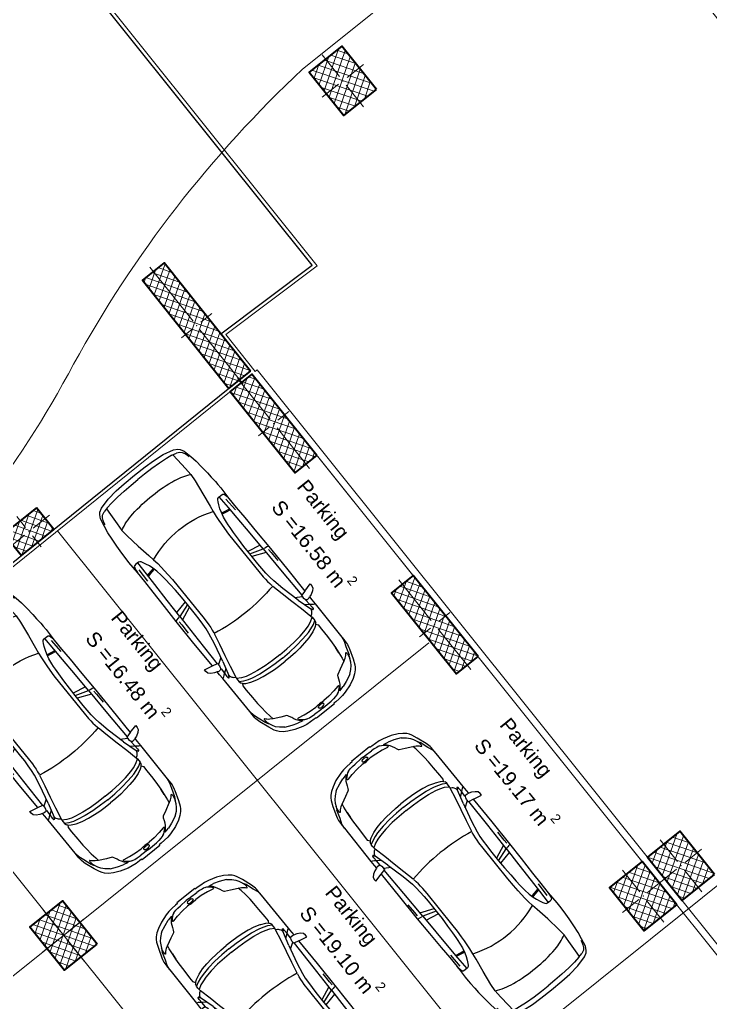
# Model space of a CAD drawing. Header units: metres. Extents: x 7511783 to 7512372, y 4692307 to 4692611.
# Drawn here: x 7512337.53 to 7512347.48, y 4692524.8 to 4692538.96 of the extents above; entities that cross this region are included whole.
import ezdxf

# ---------------------------------------------------------------- set-up
doc = ezdxf.new("R2010")
doc.units = ezdxf.units.M
for name, color, linetype, lineweight in [('2D Drafting - General_Pen_No__1', 7, 'Continuous', 0), ('A - Fill Zone_Pen_No__1', 7, 'Continuous', 0), ('A - Pllaka Themel', 7, 'Continuous', 0), ('A - Pllaka Themel_Pen_No__42', 8, 'Continuous', 0), ('A - Shtyllat', 7, 'Continuous', 0), ('A - Shtyllat_Pen_No__1', 7, 'Continuous', 0), ('A - Shtyllat_Pen_No__7', 7, 'Continuous', 0), ('A -Polyline_Pen_No__1', 7, 'Continuous', 0), ('A1 - Bodrumi -1_Pen_No__42', 8, 'Continuous', 0), ('garazhat-netw-amiri - b1', 20, 'Continuous', 0), ('Interior - Furniture _Pen_No__42', 8, 'Continuous', 0)]:
    doc.layers.add(name, color=color, linetype=linetype, lineweight=lineweight)
doc.layers.add('A -Polyline_Pen_No__178', color=7, linetype='Continuous', lineweight=0, true_color=0xbda888)
doc.styles.add('GENERATED_STYLE_1', font='arial.ttf')
pattern_1 = [(44.99999999999999, (0, 0), (-68.94290863686237, 68.94290863686243), []), (135.0000000000002, (0, 0), (68.94290863686219, 68.94290863686261), [])]

# ---------------------------------------------------------------- blocks, each defined once
blk = doc.blocks.new('Slab_5', base_point=(27099.99999994247, -19050.45703700876))
at = {"layer": 'A - Pllaka Themel_Pen_No__42', "color": 8, "linetype": 'Continuous', "lineweight": 25, "flags": 128}
blk.add_lwpolyline([(27099.99999994247, -19050.45703700876), (27099.99999994245, -53141.28956256485), (34367.48378446266, -53141.28956256485), (34572.08011014806, -54047.73212241127), (58725.51372234098, -48551.56399353077), (58577.30438397717, -47886.40318112021), (60192.66493870387, -47573.34216697118), (56976.71528492225, -33242.20353530695), (55470.262655318, -33580.37692266011), (52202.17436583389, -19050.80466526669)], close=True, dxfattribs=at)
blk = doc.blocks.new('Column_127', base_point=(58313.66455866224, -47622.80063498946))
at = {"layer": 'A - Shtyllat', "linetype": 'Continuous', "lineweight": 0, "true_color": 0x000000}
h = blk.add_hatch(dxfattribs=at)
h.set_pattern_fill('CONCRETE_BLOCK', color=18, style=0, pattern_type=2)
h.set_pattern_definition(pattern_1)
h.paths.add_polyline_path([(58726.3612655882, -48555.36775219469), (58291.39341273259, -46603.23994721312), (57900.96785173628, -46690.23351778424), (58335.93570459189, -48642.36132276581)])
at = {"layer": 'A - Shtyllat_Pen_No__1', "color": 7, "linetype": 'Continuous', "lineweight": 13}
for p, q in [((58296.26584454802, -47544.7155227902), (58078.78191812021, -46568.65162029942)), ((58391.7496708615, -47605.40192087524), (58586.96245135966, -47561.90513558968)), ((58235.57944646298, -47640.19934910369), (58040.36666596482, -47683.69613438925)), ((58331.06327277646, -47700.88574718873), (58548.54719920427, -48676.94964967951))]:
    blk.add_line(p, q, dxfattribs=at)
blk.add_point((58313.66455866224, -47622.80063498946), dxfattribs=at)
at = {"layer": 'A - Shtyllat_Pen_No__7', "color": 7, "linetype": 'Continuous', "lineweight": 35, "flags": 128}
blk.add_lwpolyline([(58726.3612655882, -48555.36775219469), (58291.39341273259, -46603.23994721312), (57900.96785173628, -46690.23351778424), (58335.93570459189, -48642.36132276581)], close=True, dxfattribs=at)
blk = doc.blocks.new('Column_130', base_point=(54837.23146099072, -49231.23871064133))
at = {"layer": 'A - Shtyllat', "linetype": 'Continuous', "lineweight": 0, "true_color": 0x000000}
h = blk.add_hatch(dxfattribs=at)
h.set_pattern_fill('CONCRETE_BLOCK', color=18, style=0, pattern_type=2)
h.set_pattern_definition(pattern_1)
h.paths.add_polyline_path([(55085.37758431771, -48969.65984781447), (54500.33323248633, -49102.78800558059), (54589.08533766374, -49492.81757346818), (55174.12968949512, -49359.68941570207)])
at = {"layer": 'A - Shtyllat_Pen_No__1', "color": 7, "linetype": 'Continuous', "lineweight": 13}
for p, q in [((54819.48103995524, -49153.23279706381), (54775.10498736653, -48958.21801312001)), ((54915.23737456824, -49213.48828960585), (55207.75955048393, -49146.92421072278)), ((54759.2255474132, -49248.9891316768), (54466.70337149752, -49315.55321055987)), ((54854.9818820262, -49309.24462421885), (54899.35793461491, -49504.25940816264))]:
    blk.add_line(p, q, dxfattribs=at)
blk.add_point((54837.23146099072, -49231.23871064133), dxfattribs=at)
at = {"layer": 'A - Shtyllat_Pen_No__7', "color": 7, "linetype": 'Continuous', "lineweight": 35, "flags": 128}
blk.add_lwpolyline([(55085.37758431771, -48969.65984781447), (54500.33323248633, -49102.78800558059), (54589.08533766374, -49492.81757346818), (55174.12968949512, -49359.68941570207)], close=True, dxfattribs=at)
blk = doc.blocks.new('Column_156', base_point=(52730.07264800667, -54680.53230855292))
at = {"layer": 'A - Shtyllat', "linetype": 'Continuous', "lineweight": 0, "true_color": 0x000000}
h = blk.add_hatch(dxfattribs=at)
h.set_pattern_fill('CONCRETE_BLOCK', color=18, style=0, pattern_type=2)
h.set_pattern_definition(pattern_1)
h.paths.add_polyline_path([(53110.37624367606, -55005.13849321511), (52935.20957849495, -54224.55112500491), (52349.76905233729, -54355.92612389074), (52524.9357175184, -55136.51349210094)])
at = {"layer": 'A - Shtyllat_Pen_No__1', "color": 7, "linetype": 'Continuous', "lineweight": 13}
for p, q in [((52712.55598148856, -54602.47357173191), (52624.97264889801, -54212.1798876268)), ((52808.1313848277, -54663.01564203481), (53100.85164790652, -54597.3281425919)), ((52652.01391118566, -54698.04897507104), (52359.29364810682, -54763.73647451396)), ((52747.58931452479, -54758.59104537395), (52835.17264711535, -55148.88472947905))]:
    blk.add_line(p, q, dxfattribs=at)
blk.add_point((52730.07264800667, -54680.53230855292), dxfattribs=at)
at = {"layer": 'A - Shtyllat_Pen_No__7', "color": 7, "linetype": 'Continuous', "lineweight": 35, "flags": 128}
blk.add_lwpolyline([(53110.37624367606, -55005.13849321511), (52935.20957849495, -54224.55112500491), (52349.76905233729, -54355.92612389074), (52524.9357175184, -55136.51349210094)], close=True, dxfattribs=at)
blk = doc.blocks.new('Column_168', base_point=(61758.21565567115, -45379.35366003722))
at = {"layer": 'A - Shtyllat', "linetype": 'Continuous', "lineweight": 0, "true_color": 0x000000}
h = blk.add_hatch(dxfattribs=at)
h.set_pattern_fill('CONCRETE_BLOCK', color=18, style=0, pattern_type=2)
h.set_pattern_definition(pattern_1)
h.paths.add_polyline_path([(62138.51925134053, -45703.95984469941), (61963.35258615942, -44923.3724764892), (61377.91206000177, -45054.74747537504), (61553.07872518289, -45835.33484358525)])
at = {"layer": 'A - Shtyllat_Pen_No__1', "color": 7, "linetype": 'Continuous', "lineweight": 13}
for p, q in [((61740.69898915304, -45301.29492321621), (61653.11565656248, -44911.0012391111)), ((61836.27439249217, -45361.83699351911), (62128.994655571, -45296.1494940762)), ((61680.15691885013, -45396.87032655533), (61387.4366557713, -45462.55782599825)), ((61775.73232218927, -45457.41239685824), (61863.31565477982, -45847.70608096335))]:
    blk.add_line(p, q, dxfattribs=at)
blk.add_point((61758.21565567115, -45379.35366003722), dxfattribs=at)
at = {"layer": 'A - Shtyllat_Pen_No__7', "color": 7, "linetype": 'Continuous', "lineweight": 35, "flags": 128}
blk.add_lwpolyline([(62138.51925134053, -45703.95984469941), (61963.35258615942, -44923.3724764892), (61377.91206000177, -45054.74747537504), (61553.07872518289, -45835.33484358525)], close=True, dxfattribs=at)
blk = doc.blocks.new('Column_170', base_point=(60488.47486145736, -57840.71920536301))
at = {"layer": 'A - Shtyllat', "linetype": 'Continuous', "lineweight": 0, "true_color": 0x000000}
h = blk.add_hatch(dxfattribs=at)
h.set_pattern_fill('CONCRETE_BLOCK', color=18, style=0, pattern_type=2)
h.set_pattern_definition(pattern_1)
h.paths.add_polyline_path([(60868.77845712675, -58165.32539002519), (60693.61179194563, -57384.738021815), (60108.17126578798, -57516.11302070084), (60283.33793096909, -58296.70038891103)])
at = {"layer": 'A - Shtyllat_Pen_No__1', "color": 7, "linetype": 'Continuous', "lineweight": 13}
for p, q in [((60470.95819493925, -57762.660468542), (60383.3748623487, -57372.36678443689)), ((60566.53359827838, -57823.2025388449), (60859.25386135721, -57757.51503940199)), ((60410.41612463634, -57858.23587188113), (60117.69586155751, -57923.92337132405)), ((60505.99152797547, -57918.77794218404), (60593.57486056603, -58309.07162628914))]:
    blk.add_line(p, q, dxfattribs=at)
blk.add_point((60488.47486145736, -57840.71920536301), dxfattribs=at)
at = {"layer": 'A - Shtyllat_Pen_No__7', "color": 7, "linetype": 'Continuous', "lineweight": 35, "flags": 128}
blk.add_lwpolyline([(60868.77845712675, -58165.32539002519), (60693.61179194563, -57384.738021815), (60108.17126578798, -57516.11302070084), (60283.33793096909, -58296.70038891103)], close=True, dxfattribs=at)
blk = doc.blocks.new('Column_171', base_point=(61169.629961495, -57687.86550543924))
at = {"layer": 'A - Shtyllat', "linetype": 'Continuous', "lineweight": 0, "true_color": 0x000000}
h = blk.add_hatch(dxfattribs=at)
h.set_pattern_fill('CONCRETE_BLOCK', color=18, style=0, pattern_type=2)
h.set_pattern_definition(pattern_1)
h.paths.add_polyline_path([(61549.93355716438, -58012.47169010141), (61374.76689198326, -57231.88432189122), (60789.32636582562, -57363.25932077706), (60964.49303100674, -58143.84668898725)])
at = {"layer": 'A - Shtyllat_Pen_No__1', "color": 7, "linetype": 'Continuous', "lineweight": 13}
for p, q in [((61152.11329497689, -57609.80676861821), (61064.52996238633, -57219.51308451311)), ((61247.68869831602, -57670.34883892112), (61540.40896139485, -57604.6613394782)), ((61091.57122467398, -57705.38217195735), (60798.85096159515, -57771.06967140026)), ((61187.14662801311, -57765.92424226025), (61274.72996060366, -58156.21792636536))]:
    blk.add_line(p, q, dxfattribs=at)
blk.add_point((61169.629961495, -57687.86550543924), dxfattribs=at)
at = {"layer": 'A - Shtyllat_Pen_No__7', "color": 7, "linetype": 'Continuous', "lineweight": 35, "flags": 128}
blk.add_lwpolyline([(61549.93355716438, -58012.47169010141), (61374.76689198326, -57231.88432189122), (60789.32636582562, -57363.25932077706), (60964.49303100674, -58143.84668898725)], close=True, dxfattribs=at)
blk = doc.blocks.new('Column_172', base_point=(59506.10472816593, -53006.28710321696))
at = {"layer": 'A - Shtyllat', "linetype": 'Continuous', "lineweight": 0, "true_color": 0x000000}
h = blk.add_hatch(dxfattribs=at)
h.set_pattern_fill('CONCRETE_BLOCK', color=18, style=0, pattern_type=2)
h.set_pattern_definition(pattern_1)
h.paths.add_polyline_path([(59865.47031882578, -53694.29609461875), (59537.03282161119, -52230.69477922462), (59146.73913750609, -52318.27811181518), (59475.17663472068, -53781.87942720931)])
at = {"layer": 'A - Shtyllat_Pen_No__1', "color": 7, "linetype": 'Continuous', "lineweight": 13}
for p, q in [((59488.58806164782, -52928.22836639594), (59324.36931304053, -52196.42770869888)), ((59584.16346498696, -52988.77043669885), (59779.31030703951, -52944.97877040357)), ((59428.04599134492, -53023.80376973507), (59232.89914929237, -53067.59543603035)), ((59523.62139468405, -53084.34584003798), (59687.84014329135, -53816.14649773505))]:
    blk.add_line(p, q, dxfattribs=at)
blk.add_point((59506.10472816593, -53006.28710321696), dxfattribs=at)
at = {"layer": 'A - Shtyllat_Pen_No__7', "color": 7, "linetype": 'Continuous', "lineweight": 35, "flags": 128}
blk.add_lwpolyline([(59865.47031882578, -53694.29609461875), (59537.03282161119, -52230.69477922462), (59146.73913750609, -52318.27811181518), (59475.17663472068, -53781.87942720931)], close=True, dxfattribs=at)
blk = doc.blocks.new('Column_173', base_point=(58692.38922838584, -49380.16314984703))
at = {"layer": 'A - Shtyllat', "linetype": 'Continuous', "lineweight": 0, "true_color": 0x000000}
h = blk.add_hatch(dxfattribs=at)
h.set_pattern_fill('CONCRETE_BLOCK', color=18, style=0, pattern_type=2)
h.set_pattern_definition(pattern_1)
h.paths.add_polyline_path([(59051.75481904568, -50068.17214124882), (58723.31732183109, -48604.57082585469), (58333.02363772599, -48692.15415844524), (58661.46113494058, -50155.75547383937)])
at = {"layer": 'A - Shtyllat_Pen_No__1', "color": 7, "linetype": 'Continuous', "lineweight": 13}
for p, q in [((58674.87256186772, -49302.10441302601), (58510.65381326043, -48570.30375532895)), ((58614.33049156481, -49397.67981636514), (58419.18364951226, -49441.47148266042)), ((58770.44796520685, -49362.64648332891), (58965.5948072594, -49318.85481703364)), ((58709.90589490395, -49458.22188666805), (58874.12464351125, -50190.02254436511))]:
    blk.add_line(p, q, dxfattribs=at)
blk.add_point((58692.38922838584, -49380.16314984703), dxfattribs=at)
at = {"layer": 'A - Shtyllat_Pen_No__7', "color": 7, "linetype": 'Continuous', "lineweight": 35, "flags": 128}
blk.add_lwpolyline([(59051.75481904568, -50068.17214124882), (58723.31732183109, -48604.57082585469), (58333.02363772599, -48692.15415844524), (58661.46113494058, -50155.75547383937)], close=True, dxfattribs=at)
blk = doc.blocks.new('Car 05 22')
at = {"layer": 'Interior - Furniture _Pen_No__42', "color": 8, "linetype": 'Continuous', "lineweight": 25}
for p, q in [((-78.35772569479998, 850.6357850930001), (-168.2198443133, 844.6061713611999)), ((-24.036324899, 852.2918850640001), (-78.35772569479998, 850.6357850930001)), ((40.3182760438, 852.333685063), (-24.036324899, 852.2918850640001)), ((230.8030912739, 845.5192631063), (40.3182760438, 852.333685063)), ((590.7241636140001, 851.6786068920002), (400.0158099590001, 847.5968063790001)), ((856.5325990199999, 856.1697074550001), (590.7241636140001, 851.6786068920002)), ((1129.8609284, 858.5331077519999), (856.5325990199999, 856.1697074550001)), ((1129.8609284, 858.5331077519999), (1120.69723063, 838.160005195)), ((1536.1071561, 860.3802508980001), (1129.8609284, 858.5331077519999)), ((1957.843908175, 858.0544967500001), (1536.1071561, 860.3802508980001)), ((1961.117547741, 983.2211582230001), (1928.938242309, 983.2211582230001)), ((1928.938242309, 983.2211582230001), (1957.843908175, 858.0544967500001)), ((1957.84390817, 858.0544967500001), (1977.22141076, 777.427813481)), ((1996.903176747, 974.9060932166), (1961.117547741, 983.2211582230001)), ((2026.89661068, 945.007687052), (1996.903176747, 974.9060932166)), ((2054.5732194, 897.577022836), (2026.89661068, 945.007687052)), ((2067.91700908, 857.6794056350002), (2054.5732194, 897.577022836)), ((2119.91703998, 857.4374531180001), (2067.91700908, 857.6794056350002)), ((2075.28112592, 835.6608695470001), (2067.91700908, 857.6794056350002)), ((2193.165590015, 856.4504063259001), (2119.91703998, 857.4374531180001)), ((2182.27381684, 834.0818412380002), (2193.16559002, 856.4504063260001)), ((2808.01466132, 852.5547640039999), (2193.165590015, 856.4504063259001)), ((2855.7113639, 852.6327640009999), (2808.01466132, 852.5547640039999)), ((2808.01466132, 852.5547640039999), (2876.86636504, 843.3172643940001)), ((2891.44016583, 852.528764005), (2855.7113639, 852.6327640009999)), ((2922.51356751, 852.0343640259999), (2891.44016583, 852.528764005)), ((2945.17226874, 849.4061641369999), (2922.51356751, 852.0343640259999)), ((-784.8200333720001, 721.8124613509999), (-815.0478655078001, 667.7598955197003)), ((-757.6903274910002, 747.022066986), (-784.8200333720001, 721.8124613509999)), ((-706.3378894982, 775.7872218095), (-757.6903274910002, 747.022066986)), ((-729.425104913, 716.3992494200002), (-750.5770825730001, 669.7773949330001)), ((-701.0941271610001, 743.2591195180001), (-729.425104913, 716.3992494200002)), ((-585.227090103, 801.027979058), (-706.3378894982, 775.7872218095)), ((-664.8727541800001, 760.961322365), (-701.0941271610001, 743.2591195180001)), ((-626.571782751, 772.4860242179999), (-664.8727541800001, 760.961322365)), ((-594.8871138119998, 778.489558035), (-626.571782751, 772.4860242179999)), ((-483.1389679684001, 817.2581826864), (-585.227090103, 801.027979058)), ((-372.3345973750002, 830.2299334650002), (-483.1389679684001, 817.2581826864)), ((-251.752794228, 841.0437339470001), (-372.3345973750002, 830.2299334650002)), ((-168.2198443133, 844.6061713611999), (-251.752794228, 841.0437339470001)), ((124.560977278, 791.396786131), (129.0398444, 820.468777931)), ((125.693926866, 743.8968737240001), (124.560977278, 791.396786131)), ((327.3887276080001, 761.9208956260001), (125.394377448, 756.455747737)), ((132.4291391170001, 722.8048827370001), (125.693926866, 743.8968737240001)), ((129.0398444, 820.468777931), (138.8862428820001, 832.3883788069999)), ((146.670770152, 710.6062742990001), (132.4291391170001, 722.8048827370001)), ((138.8862428820001, 832.3883788069999), (165.168377873, 840.2758852750001)), ((171.252864179, 696.6287725440002), (146.670770152, 710.6062742990001)), ((165.168377873, 840.2758852750001), (194.733578306, 844.324685204)), ((194.733578306, 844.324685204), (230.803091274, 845.519263106)), ((210.873013229, 809.231738788), (418.0703055720001, 816.1926024380002)), ((400.0158099590001, 847.5968063790001), (230.8030912739, 845.5192631063)), ((521.950780327, 764.672895972), (327.3887276080001, 761.9208956260001)), ((355.2943663540001, 762.315609428), (339.1227247570001, 683.1192857359999)), ((373.4006373970001, 762.571715197), (357.2289958010001, 683.375391506)), ((813.6270094460001, 769.327996556), (521.950780327, 764.672895972)), ((1108.59023357, 773.98329714), (813.6270094460001, 769.327996556)), ((1036.25651944, 772.8416796290002), (996.5002997029999, 578.7916468290002)), ((1041.96657906, 578.0240872360001), (1107.56627095, 773.967136299)), ((1173.32542975, 774.8950612010001), (1090.33970038, 577.8925306800002)), ((1115.14443198, 808.9482015290001), (1108.59023357, 773.98329714)), ((1108.59023357, 773.98329714), (1537.61805657, 780.0259473990001)), ((1119.51383092, 833.267204581), (1115.14443198, 808.9482015290001)), ((1120.16623076, 836.3248049650001), (1119.51383092, 833.267204581)), ((1120.69723063, 838.160005195), (1120.16623076, 836.3248049650001)), ((1162.63563846, 830.4777734580001), (1220.13025657, 829.0713745190002)), ((1220.13025657, 829.0713745190002), (1369.65750367, 831.4890726950001)), ((1537.61805657, 780.0256115210001), (1974.99295641, 786.0764425990001)), ((1939.15395607, 686.22492547), (1995.917261, 777.427813481)), ((1977.22141076, 777.427813481), (2019.59119012, 777.427813481)), ((2000.39650233, 701.5917706940002), (2213.53100788, 762.9814866290001)), ((2019.59119012, 777.427813481), (2044.48611622, 783.069509224)), ((2044.48611622, 783.069509224), (2063.35562216, 792.2740022800001)), ((2063.35562216, 792.2740022800001), (2070.42572439, 799.8521965630001)), ((2068.68333559, 787.696981005), (2065.39356605, 794.4584027669999)), ((2068.68333559, 787.696981005), (2148.02030692, 790.4828861469999)), ((2070.42572439, 799.8521965630001), (2075.2191259, 809.398389361)), ((2075.2191259, 809.398389361), (2075.28112592, 835.6608695470001)), ((2106.51930118, 732.1586113790001), (2148.02030692, 790.4828861469999)), ((2148.02030692, 790.4828861469999), (2166.81146925, 813.8145374840001)), ((2148.02030692, 790.4828861469999), (2205.61920777, 792.204186117)), ((2166.81146925, 813.8145374840001), (2182.27381684, 834.0818412380002)), ((2205.61920777, 792.204186117), (2227.21980808, 791.0038861380001)), ((2226.59190807, 769.8777067159999), (2213.53100788, 762.9814866290001)), ((2213.53100788, 762.9814866290001), (2238.34670825, 752.240186817)), ((2234.36910819, 773.9630864369999), (2226.59190807, 769.8828865080001)), ((2227.21980808, 791.0038861380001), (2232.61990816, 790.0299861550001)), ((2232.61990816, 790.0299861550001), (2237.93539134, 787.287122525)), ((2238.46067648, 776.864360243), (2234.36910819, 773.9630864369999)), ((2240.81890828, 784.0391862600001), (2237.93539134, 787.287122525)), ((2238.34670825, 752.240186817), (2258.53170854, 739.7174870370001)), ((2238.46067648, 776.864360243), (2240.85090828, 780.520986322)), ((2240.85090828, 780.520986322), (2240.81890828, 784.0391862600001)), ((2258.53170854, 739.7174870370001), (2269.0398087, 731.086787188)), ((2269.0398087, 731.086787188), (2278.83550884, 721.9650873480001)), ((2278.83550884, 721.9650873480001), (2293.79610906, 697.650987774)), ((2876.86636504, 843.3172643940001), (2954.16376923, 813.731165643)), ((2904.11849592, 832.8863289209999), (2905.06820589, 832.837990116)), ((2989.61447115, 839.6482645490003), (2945.17226874, 849.4061641369999)), ((2954.16376923, 813.731165643), (3075.78877375, 774.6896785450001)), ((3013.55027244, 833.064864827), (2989.61447115, 839.6482645490003)), ((3154.26138006, 782.5577669589999), (3013.55027244, 833.064864827)), ((3022.47491973, 758.305686711), (3023.66221975, 762.4851866380001)), ((3024.49924208, 753.7186598590001), (3022.47491973, 758.305686711)), ((3023.66221975, 762.4851866380001), (3034.64521991, 765.0503865930001)), ((3037.91041996, 743.452886971), (3024.49924208, 753.7186598590001)), ((3034.64521991, 765.0503865930001), (3046.93432009, 763.817386614)), ((3050.61522015, 730.6688871950001), (3037.91041996, 743.452886971)), ((3046.93432009, 763.817386614), (3060.9451203, 762.9292866300001)), ((3064.50712035, 714.6457874760001), (3050.61522015, 730.6688871950001)), ((3060.9451203, 762.9292866300001), (3089.85712072, 757.3861867269999)), ((3076.97452053, 697.807687771), (3064.50712035, 714.6457874760001)), ((3100.48402088, 763.1120866269999), (3075.78877375, 774.6896785450001)), ((3089.85712072, 757.3861867269999), (3108.43932099, 751.4304868319999)), ((3114.13862108, 753.311186799), (3100.48402088, 763.1120866269999)), ((3108.43932099, 751.4304868319999), (3122.8656212, 746.435986919)), ((3122.8656212, 746.435986919), (3114.13862108, 753.311186799)), ((3170.0706946, 726.5554905960001), (3122.8656212, 746.435986919)), ((3235.883818752, 747.6101556219), (3154.26138006, 782.5577669589999)), ((3211.69204952, 701.0151137130001), (3170.0706946, 726.5554905960001)), ((3269.07948628, 728.3294692490001), (3235.883818752, 747.6101556219)), ((3298.56678787, 705.6390702070001), (3269.07948628, 728.3294692490001)), ((-815.0478655078001, 667.7598955197003), (-855.0523550635, 511.0116477078998)), ((-768.27197925, 602.2788720830002), (-782.764796709, 510.0106247469999)), ((-768.27197925, 602.2788720830002), (-750.5770825730001, 669.7773949330001)), ((-764.3441764490001, 617.261773195), (-665.7281459970001, 623.9546285630003)), ((-665.7281459970001, 623.9546285630003), (-500.877431885, 634.180288886)), ((-500.877431885, 634.180288886), (-383.0238853850001, 641.9613403830001)), ((-383.0238853850001, 641.9613403830001), (-274.2208861730001, 631.3184000780001)), ((-274.2208861730001, 631.3184000780001), (-56.40485420300001, 600.536895199)), ((-56.40485420300001, 600.536895199), (145.941775497, 566.5900898169999)), ((212.566754139, 676.5412700230003), (171.252864179, 696.6287725440002)), ((266.3151410770001, 654.566867265), (212.566754139, 676.5412700230003)), ((319.490328155, 636.426864989), (266.3151410770001, 654.566867265)), ((392.7088835140001, 617.8124267930001), (319.490328155, 636.426864989)), ((339.1227247570001, 683.1192857359999), (329.5580559370001, 633.867334886)), ((357.2289958010001, 683.375391506), (346.76505809, 629.492778784)), ((474.8166917820001, 607.105387857), (392.7088835140001, 617.8124267930001)), ((521.3449804749999, 601.6186871690002), (474.8166917820001, 607.105387857)), ((569.993568652, 596.838186569), (521.3449804749999, 601.6186871690002)), ((652.59274858, 590.9845858339999), (569.993568652, 596.838186569)), ((772.8388193580001, 584.9903850819999), (652.59274858, 590.9845858339999)), ((907.266686691, 580.298084493), (772.8388193580001, 584.9903850819999)), ((1041.96657906, 578.0240872360001), (907.266686691, 580.298084493)), ((1227.79815085, 577.518695794), (1041.96657906, 578.0240872360001)), ((1316.09897866, 580.475793563), (1227.79815085, 577.518695794)), ((1403.02450604, 584.4121905939999), (1316.09897866, 580.475793563)), ((1483.8761315, 590.1361862749999), (1403.02450604, 584.4121905939999)), ((1562.00595611, 600.5964783840001), (1483.8761315, 590.1361862749999)), ((1730.35620914, 633.8338533080002), (1562.00595611, 600.5964783840001)), ((1610.72419049, 544.0665862469999), (1779.61280153, 581.7538898049999)), ((2000.39650233, 701.5917706940002), (1730.35620914, 633.8338533080002)), ((1779.61280153, 581.7538898049999), (1952.84760406, 621.338789111)), ((1952.84760406, 621.338789111), (2122.04550654, 659.9572884350001)), ((2122.04550654, 659.9572884350001), (2293.79610906, 697.650987774)), ((2293.79610906, 697.650987774), (2317.1870094, 700.7385877199999)), ((2293.79610906, 697.6386630720001), (2293.79610906, 697.650987774)), ((2317.1870094, 700.7385877199999), (2345.74280982, 702.7498876850002)), ((2355.13419975, 639.912801441), (2317.1870094, 700.7385877199999)), ((2345.74280982, 702.7498876850002), (2378.92931031, 702.0184876970001)), ((2379.77420337, 575.387091212), (2355.13301598, 639.9159014410001)), ((2410.10490185, 649.1086815510001), (2378.92931031, 702.0184876970001)), ((2378.92931031, 702.0184876970001), (2410.57231077, 694.202887834)), ((2397.33410595, 514.2584815219999), (2379.77250853, 575.3929912130001)), ((2436.02871163, 583.2244924540001), (2410.10490185, 649.1086815510001)), ((2410.57231077, 694.202887834), (2410.58631694, 694.1782473540002)), ((2428.73881104, 681.706188053), (2410.57231077, 694.202887834)), ((2428.73881104, 681.706188053), (2457.25830016, 700.0355353230001)), ((2428.77597173, 681.7007453250001), (2428.73881104, 681.706188053)), ((2428.77597173, 681.7007453250001), (2456.66545813, 639.8418234830003)), ((2453.63941421, 521.616582688), (2436.02871163, 583.2244924540001)), ((2456.66545813, 639.8418234830003), (2487.23639187, 574.2621729599999)), ((2457.25830016, 700.0355353230001), (2535.4819126, 697.9905877680001)), ((2487.23639187, 574.2621729599999), (2491.79934275, 562.0052962960002)), ((2535.4226126, 697.9916562040003), (2673.21491462, 695.5089878119999)), ((2535.46586986, 697.9894090810001), (2535.4819126, 697.988971943)), ((2673.21491462, 695.5089878119999), (2787.200816290001, 691.4809878819999)), ((2787.200816290001, 691.4809878819999), (2868.41581748, 687.223087957)), ((2868.39588233, 687.2248867100001), (2959.72331881, 678.984388101)), ((2959.72331881, 678.984388101), (2868.41581748, 687.1969879569999)), ((2959.72331881, 678.984388101), (3047.2313201, 666.2002883250001)), ((3047.20992906, 666.2041971140002), (3100.00912087, 656.556188494)), ((3100.00912087, 656.556188494), (3076.97452053, 697.807687771)), ((3152.92075342, 553.873393456), (3100.00912087, 656.556188494)), ((3254.25934432, 663.1775183300001), (3211.69204952, 701.0151137130001)), ((3301.86726379, 602.8090087200001), (3254.25934432, 663.1775183300001)), ((3337.33388997, 663.380671991), (3298.56678787, 705.6390702070001)), ((3301.86726379, 602.8090087200001), (3346.01551313, 501.42179807)), ((3374.49419199, 603.583974516), (3337.33388997, 663.380671991)), ((3418.40079436, 512.743978351), (3374.49419199, 603.583974516)), ((-855.0523550635, 511.0116477078998), (-874.6778528530002, 344.9579771100001)), ((-782.7621654889999, 510.0273763590001), (-794.5333543099999, 390.6265818930001)), ((145.941775497, 566.5900898169999), (233.261172115, 552.312592089)), ((233.261172115, 552.312592089), (315.3092800730001, 541.359190513)), ((315.2936019620001, 541.3606176840001), (384.2945810830001, 535.0794906230002)), ((384.2815104790001, 535.0803623180001), (454.174320738, 530.4191213629999)), ((454.170282107, 530.4193907049998), (526.242583163, 526.2868907769998)), ((526.2331313149999, 526.287307384), (627.7018846490002, 521.814890855)), ((627.6985462070002, 521.8149872519999), (756.75876515, 518.0884218199999)), ((756.75876515, 518.0884218199999), (1322.62824821, 518.052230308)), ((1322.62824821, 518.052230308), (1420.49779626, 521.6528908580001)), ((1420.49066257, 521.652523245), (1466.64156934, 524.030772681)), ((1466.62639694, 524.029990817), (1510.87647584, 527.594696836)), ((1510.85529759, 527.5929907539999), (1554.25309822, 533.0576906580002)), ((1554.25309822, 533.0576906580002), (1596.82961355, 540.969674969)), ((1597.28918852, 541.1774857889999), (1596.65116701, 540.8889849259999)), ((2419.31580918, 395.73626267), (2397.33316008, 514.2635815229999)), ((2477.61661773, 401.0764635800001), (2453.63941421, 521.616582688)), ((2491.79994982, 562.0052962960002), (2517.90263133, 477.034766618)), ((2517.90263133, 477.034766618), (2537.54372273, 384.081034151)), ((3189.62073735, 475.569766106), (3152.92075342, 553.873393456)), ((3199.39883308, 466.7584630290001), (3189.62073735, 475.569766106)), ((3220.69886845, 454.3885401880001), (3199.39883308, 466.7584630290001)), ((3256.10680826, 439.241753418), (3220.67662376, 454.401458713)), ((3288.39019413, 425.101248479), (3256.10680826, 439.241753418)), ((3319.36158057, 408.4128426500001), (3288.39019413, 425.101248479)), ((3346.01551313, 501.42179807), (3374.29746586, 419.557472908)), ((3457.47689648, 393.098483403), (3418.40079436, 512.743978351)), ((-874.6778528530002, 344.9579771100001), (-882.9440546450002, 194.680643518)), ((-794.5333543099999, 390.6265818930001), (-802.432846809, 258.715288008)), ((2433.73206705, 266.091642182), (2419.31580918, 395.73626267)), ((2493.88922012, 269.050242651), (2477.61661773, 401.0764635800001)), ((2537.54372273, 384.081034151), (2551.45611664, 285.6281997640001)), ((2551.45611664, 285.6281997640001), (2559.71041303, 193.693567653)), ((3353.46269085, 384.251283776), (3319.36158057, 408.4128426500001)), ((3321.23357975, 370.497229407), (3320.99727986, 362.132926485)), ((3320.99727986, 362.132926485), (3338.31527228, 276.8564967000001)), ((3324.65427826, 377.297531782), (3321.23357975, 370.497229407)), ((3328.30797666, 379.591332583), (3324.65427826, 377.297531782)), ((3338.46837221, 379.452332535), (3328.30797666, 379.591332583)), ((3363.6407612, 357.8117249760001), (3338.46837221, 379.452332535)), ((3377.18239213, 359.973484801), (3353.46269085, 384.251283776)), ((3396.66521323, 315.8049103040001), (3363.6407612, 357.8117249760001)), ((3391.09039087, 344.247647689), (3374.29746586, 419.557472908)), ((3391.09039087, 344.247647689), (3377.18239213, 359.973484801)), ((3408.0703938, 289.3779877820002), (3396.66521323, 315.8049103040001)), ((3408.0703938, 289.3779877820002), (3413.77629411, 267.259988716)), ((3468.34279707, 330.9338860280001), (3457.47689648, 393.098483403)), ((3474.4914974, 263.721088865), (3468.34279707, 330.9338860280001)), ((-882.9440546450002, 194.680643518), (-885.376707689, 0)), ((-802.432846809, 258.715288008), (-806.813142649, 124.936494209)), ((2441.61713002, 131.955220918), (2433.73181129, 266.093942182)), ((2503.10292147, 133.173421111), (2493.88922012, 269.050242651)), ((2559.71041303, 193.693567653), (2564.38081099, 101.185635342)), ((3338.31527228, 276.8564967000001), (3351.88296634, 172.661960307)), ((3351.88296634, 172.661960307), (3358.34376351, 75.87012649980001)), ((3413.77548775, 267.2641933500001), (3418.45445829, 242.866384828)), ((3418.45219437, 242.878189745), (3424.04489467, 200.723791525)), ((3424.04489467, 200.723791525), (3427.72848251, 152.023715234)), ((3432.36383112, 39.98011396419999), (3427.72848251, 152.023715234)), ((3478.33319761, 199.9171915590001), (3474.4914974, 263.721088865)), ((3479.35651311, 164.9481933352), (3478.33319761, 199.9171915590001)), ((3489.51959821, 164.9481933352), (3479.35651311, 164.9481933352)), ((3489.51959821, -164.9481933352), (3489.51959821, 164.9481933352)), ((-885.376707689, 0), (-882.9440546450002, -194.680643518)), ((-806.813142649, 124.936494209), (-808.0470753050001, 0)), ((-806.813142649, -124.936494209), (-808.0470753050001, 1.476718538480001e-13)), ((2444.0197128, -0.02730000432770001), (2441.61701245, 131.957220918)), ((2444.0197128, 0.02730000432710001), (2441.61701245, -131.957220918)), ((2506.01959488, -3.859767548100002e-13), (2503.10292147, 133.173421111)), ((2564.38081099, 101.185635342), (2566.01761027, -0.006100002130650002)), ((2564.38081099, -101.185635342), (2566.01761027, 0.006100002129970001)), ((3353.95786543, 27.8932505984), (3358.34376351, 75.87012649980001)), ((3353.95786543, 27.8932505984), (3353.95786543, -0.7649002671629999)), ((3353.95786543, -27.8932505984), (3353.95786543, 0.7649002671619999)), ((3370.89075802, 11.7411041009), (3370.32315827, -0.7649002671629999)), ((3370.89075802, -11.7411041009), (3370.32315827, 0.7649002671619999)), ((3372.49235732, 23.6550082622), (3370.89075802, 11.7411041009)), ((3376.26728506, 38.993950924), (3372.49235732, 23.6550082622)), ((3381.98685317, 46.5714162664), (3376.26728506, 38.993950924)), ((3386.21005132, 48.3522168884), (3381.98685317, 46.5714162664)), ((3386.21005132, 48.3522168884), (3394.28954778, 48.3522168884)), ((3398.51284593, 46.5714162664), (3394.28954778, 48.3522168884)), ((3404.23226311, 38.99375151340001), (3398.51284593, 46.5714162664)), ((3404.23226311, 38.99375151340001), (3408.00714178, 23.6550082622)), ((3408.00714178, 23.6550082622), (3409.76654101, 8.055102813469999)), ((3409.76654101, 8.055102813469999), (3409.76654101, -4.961309141290002e-13)), ((3431.76949509, 57.3729975776), (3431.76949509, 56.7710829698)), ((3432.04453126, -0.0109000038072), (3432.36383112, 39.98011396419999)), ((3432.04453126, 0.0109000038063), (3432.36383112, -39.98011396419999)), ((-802.432846809, -258.715288008), (-806.813142649, -124.936494209)), ((2441.61713002, -131.955220918), (2433.73181129, -266.093942182)), ((2503.10292147, -133.173421111), (2493.88922012, -269.050242651)), ((2506.01959488, -2.780368116010001e-13), (2503.10292147, -133.173421111)), ((2559.71041303, -193.693567653), (2564.38081099, -101.185635342)), ((3351.88296634, -172.661960307), (3358.34376351, -75.87012649980001)), ((3353.95786543, -27.8932505984), (3358.34376351, -75.87012649980001)), ((3372.49235732, -23.6550082622), (3370.89075802, -11.7411041009)), ((3376.26728506, -38.993950924), (3372.49235732, -23.6550082622)), ((3381.98685317, -46.5714162664), (3376.26728506, -38.993950924)), ((3386.21005132, -48.3522168884), (3381.98685317, -46.5714162664)), ((3386.21005132, -48.3522168884), (3394.28954778, -48.3522168884)), ((3398.51284593, -46.5714162664), (3394.28954778, -48.3522168884)), ((3404.23226311, -38.99375151340001), (3398.51284593, -46.5714162664)), ((3404.23226311, -38.99375151340001), (3408.00714178, -23.6550082622)), ((3408.00714178, -23.6550082622), (3409.76654101, -8.055102813469999)), ((3409.76654101, -8.055102813469999), (3409.76654101, -3.892295027780001e-13)), ((3432.36383112, -39.98011396419999), (3427.72848251, -152.023715234)), ((3431.76949509, -57.3729975776), (3431.76949509, -56.7710829698)), ((-882.9440546450002, -194.680643518), (-874.6778528530002, -344.9579771100001)), ((-794.5333543099999, -390.6265818930001), (-802.432846809, -258.715288008)), ((2433.73206705, -266.091642182), (2419.31580918, -395.73626267)), ((2493.88922012, -269.050242651), (2477.61661773, -401.0764635800001)), ((2551.45611664, -285.6281997640001), (2559.71041303, -193.693567653)), ((3320.99727986, -362.132926485), (3338.31527228, -276.8564967000001)), ((3338.31527228, -276.8564967000001), (3351.88296634, -172.661960307)), ((3408.0703938, -289.3779877820002), (3413.77629411, -267.259988716)), ((3413.77548775, -267.2641933500001), (3418.45445829, -242.866384828)), ((3418.45219437, -242.878189745), (3424.04489467, -200.723791525)), ((3424.04489467, -200.723791525), (3427.72848251, -152.023715234)), ((3468.34279707, -330.9338860280001), (3474.4914974, -263.721088865)), ((3474.4914974, -263.721088865), (3478.33319761, -199.9171915590001)), ((3478.33319761, -199.9171915590001), (3479.35651311, -164.9481933352)), ((3479.35651311, -164.9481933352), (3489.51959821, -164.9481933352)), ((-874.6778528530002, -344.9579771100001), (-855.0523550635, -511.0116477078998)), ((-782.7621654889999, -510.0273763590001), (-794.5333543099999, -390.6265818930001)), ((2419.31580918, -395.73626267), (2397.33316008, -514.2635815229999)), ((2477.61661773, -401.0764635800001), (2453.63941421, -521.616582688)), ((2517.90263133, -477.034766618), (2537.54372273, -384.081034151)), ((2537.54372273, -384.081034151), (2551.45611664, -285.6281997640001)), ((3319.36158057, -408.4128426500001), (3288.39019413, -425.101248479)), ((3353.46269085, -384.251283776), (3319.36158057, -408.4128426500001)), ((3321.23357975, -370.497229407), (3320.99727986, -362.132926485)), ((3324.65427826, -377.297531782), (3321.23357975, -370.497229407)), ((3328.30797666, -379.591332583), (3324.65427826, -377.297531782)), ((3338.46837221, -379.452332535), (3328.30797666, -379.591332583)), ((3363.6407612, -357.8117249760001), (3338.46837221, -379.452332535)), ((3346.01551313, -501.42179807), (3374.29746586, -419.557472908)), ((3377.18239213, -359.973484801), (3353.46269085, -384.251283776)), ((3396.66521323, -315.8049103040001), (3363.6407612, -357.8117249760001)), ((3391.09039087, -344.247647689), (3374.29746586, -419.557472908)), ((3391.09039087, -344.247647689), (3377.18239213, -359.973484801)), ((3408.0703938, -289.3779877820002), (3396.66521323, -315.8049103040001)), ((3418.40079436, -512.743978351), (3457.47689648, -393.098483403)), ((3457.47689648, -393.098483403), (3468.34279707, -330.9338860280001)), ((-855.0523550635, -511.0116477078998), (-815.0478655078001, -667.7598955197003)), ((-768.27197925, -602.2788720830002), (-782.764796709, -510.0106247469999)), ((-56.40485420300001, -600.536895199), (145.941775497, -566.5900898169999)), ((145.941775497, -566.5900898169999), (233.261172115, -552.312592089)), ((233.261172115, -552.312592089), (315.3092800730001, -541.359190513)), ((315.2936019620001, -541.3606176840001), (384.2945810830001, -535.0794906230002)), ((384.2815104790001, -535.0803623180001), (454.174320738, -530.4191213629999)), ((454.170282107, -530.4193907049998), (526.242583163, -526.2868907769998)), ((526.2331313149999, -526.287307384), (627.7018846490002, -521.814890855)), ((627.6985462070002, -521.8149872519999), (756.75876515, -518.0884218199999)), ((756.75876515, -518.0884218199999), (1322.62824821, -518.052230308)), ((1322.62824821, -518.052230308), (1420.49779626, -521.6528908580001)), ((1420.49066257, -521.652523245), (1466.64156934, -524.030772681)), ((1466.62639694, -524.029990817), (1510.87647584, -527.594696836)), ((1510.85529759, -527.5929907539999), (1554.25309822, -533.0576906580002)), ((1554.25309822, -533.0576906580002), (1596.82961355, -540.969674969)), ((1597.28918852, -541.1774857889999), (1596.65116701, -540.8889849259999)), ((1610.72419049, -544.0665862469999), (1779.61280153, -581.7538898049999)), ((2397.33410595, -514.2584815219999), (2379.77250853, -575.3929912130001)), ((2453.63941421, -521.616582688), (2436.02871163, -583.2244924540001)), ((2487.23639187, -574.2621729599999), (2491.79934275, -562.0052962960002)), ((2491.79994982, -562.0052962960002), (2517.90263133, -477.034766618)), ((3152.92075342, -553.873393456), (3100.00912087, -656.556188494)), ((3189.62073735, -475.569766106), (3152.92075342, -553.873393456)), ((3199.39883308, -466.7584630290001), (3189.62073735, -475.569766106)), ((3220.69886845, -454.3885401880001), (3199.39883308, -466.7584630290001)), ((3256.10680826, -439.241753418), (3220.67662376, -454.401458713)), ((3288.39019413, -425.101248479), (3256.10680826, -439.241753418)), ((3301.86726379, -602.8090087200001), (3346.01551313, -501.42179807)), ((3374.49419199, -603.583974516), (3418.40079436, -512.743978351)), ((-815.0478655078001, -667.7598955197003), (-784.8200333720001, -721.8124613509999)), ((-768.27197925, -602.2788720830002), (-750.5770825730001, -669.7773949330001)), ((-764.3441764490001, -617.261773195), (-665.7281459970001, -623.9546285630003)), ((-729.425104913, -716.3992494200002), (-750.5770825730001, -669.7773949330001)), ((-665.7281459970001, -623.9546285630003), (-500.877431885, -634.180288886)), ((-500.877431885, -634.180288886), (-383.0238853850001, -641.9613403830001)), ((-383.0238853850001, -641.9613403830001), (-274.2208861730001, -631.3184000780001)), ((-274.2208861730001, -631.3184000780001), (-56.40485420300001, -600.536895199)), ((171.252864179, -696.6287725440002), (146.670770152, -710.6062742990001)), ((212.566754139, -676.5412700230003), (171.252864179, -696.6287725440002)), ((266.3151410770001, -654.566867265), (212.566754139, -676.5412700230003)), ((319.490328155, -636.426864989), (266.3151410770001, -654.566867265)), ((392.7088835140001, -617.8124267930001), (319.490328155, -636.426864989)), ((339.1227247570001, -683.1192857359999), (329.5580559370001, -633.867334886)), ((355.2943663540001, -762.315609428), (339.1227247570001, -683.1192857359999)), ((357.2289958010001, -683.375391506), (346.76505809, -629.492778784)), ((373.4006373970001, -762.571715197), (357.2289958010001, -683.375391506)), ((474.8166917820001, -607.105387857), (392.7088835140001, -617.8124267930001)), ((521.3449804749999, -601.6186871690002), (474.8166917820001, -607.105387857)), ((569.993568652, -596.838186569), (521.3449804749999, -601.6186871690002)), ((652.59274858, -590.9845858339999), (569.993568652, -596.838186569)), ((772.8388193580001, -584.9903850819999), (652.59274858, -590.9845858339999)), ((907.266686691, -580.298084493), (772.8388193580001, -584.9903850819999)), ((1041.96657906, -578.0240872360001), (907.266686691, -580.298084493)), ((1036.25651944, -772.8416796290002), (996.5002997029999, -578.7916468290002)), ((1227.79815085, -577.518695794), (1041.96657906, -578.0240872360001)), ((1041.96657906, -578.0240872360001), (1107.56627095, -773.967136299)), ((1173.32542975, -774.8950612010001), (1090.33970038, -577.8925306800002)), ((1316.09897866, -580.475793563), (1227.79815085, -577.518695794)), ((1403.02450604, -584.4121905939999), (1316.09897866, -580.475793563)), ((1483.8761315, -590.1361862749999), (1403.02450604, -584.4121905939999)), ((1562.00595611, -600.5964783840001), (1483.8761315, -590.1361862749999)), ((1730.35620914, -633.8338533080002), (1562.00595611, -600.5964783840001)), ((2000.39650233, -701.5917706940002), (1730.35620914, -633.8338533080002)), ((1779.61280153, -581.7538898049999), (1952.84760406, -621.338789111)), ((1939.15395607, -686.22492547), (1995.917261, -777.427813481)), ((1952.84760406, -621.338789111), (2122.04550654, -659.9572884350001)), ((2000.39650233, -701.5917706940002), (2213.53100788, -762.9814866290001)), ((2122.04550654, -659.9572884350001), (2293.79610906, -697.650987774)), ((2278.83550884, -721.9650873480001), (2293.79610906, -697.650987774)), ((2293.79610906, -697.6386630720001), (2293.79610906, -697.650987774)), ((2293.79610906, -697.650987774), (2317.1870094, -700.7385877199999)), ((2355.13419975, -639.912801441), (2317.1870094, -700.7385877199999)), ((2317.1870094, -700.7385877199999), (2345.74280982, -702.7498876850002)), ((2345.74280982, -702.7498876850002), (2378.92931031, -702.0184876970001)), ((2379.77420337, -575.387091212), (2355.13301598, -639.9159014410001)), ((2410.10490185, -649.1086815510001), (2378.92931031, -702.0184876970001)), ((2378.92931031, -702.0184876970001), (2410.57231077, -694.202887834)), ((2436.02871163, -583.2244924540001), (2410.10490185, -649.1086815510001)), ((2428.73881104, -681.706188053), (2410.57231077, -694.202887834)), ((2410.57231077, -694.202887834), (2410.58631694, -694.1782473540002)), ((2428.77597173, -681.7007453250001), (2428.73881104, -681.706188053)), ((2428.73881104, -681.706188053), (2457.25830016, -700.0355353230001)), ((2428.77597173, -681.7007453250001), (2456.66545813, -639.8418234830003)), ((2456.66545813, -639.8418234830003), (2487.23639187, -574.2621729599999)), ((2457.25830016, -700.0355353230001), (2535.4819126, -697.9905877680001)), ((2535.4226126, -697.9916562040003), (2673.21491462, -695.5089878119999)), ((2535.46586986, -697.9894090810001), (2535.4819126, -697.988971943)), ((2673.21491462, -695.5089878119999), (2787.200816290001, -691.4809878819999)), ((2787.200816290001, -691.4809878819999), (2868.41581748, -687.223087957)), ((2868.39588233, -687.2248867100001), (2959.72331881, -678.984388101)), ((2959.72331881, -678.984388101), (2868.41581748, -687.1969879569999)), ((2959.72331881, -678.984388101), (3047.2313201, -666.2002883250001)), ((3047.20992906, -666.2041971140002), (3100.00912087, -656.556188494)), ((3076.97452053, -697.807687771), (3064.50712035, -714.6457874760001)), ((3100.00912087, -656.556188494), (3076.97452053, -697.807687771)), ((3211.69204952, -701.0151137130001), (3170.0706946, -726.5554905960001)), ((3254.25934432, -663.1775183300001), (3211.69204952, -701.0151137130001)), ((3301.86726379, -602.8090087200001), (3254.25934432, -663.1775183300001)), ((3269.07948628, -728.3294692490001), (3298.56678787, -705.6390702070001)), ((3298.56678787, -705.6390702070001), (3337.33388997, -663.380671991)), ((3337.33388997, -663.380671991), (3374.49419199, -603.583974516)), ((-784.8200333720001, -721.8124613509999), (-757.6903274910002, -747.022066986)), ((-757.6903274910002, -747.022066986), (-706.3378894982, -775.7872218095)), ((-701.0941271610001, -743.2591195180001), (-729.425104913, -716.3992494200002)), ((-706.3378894982, -775.7872218095), (-585.227090103, -801.027979058)), ((-664.8727541800001, -760.961322365), (-701.0941271610001, -743.2591195180001)), ((-626.571782751, -772.4860242179999), (-664.8727541800001, -760.961322365)), ((-594.8871138119998, -778.489558035), (-626.571782751, -772.4860242179999)), ((-585.227090103, -801.027979058), (-483.149337101, -817.2569687829999)), ((-483.149337101, -817.2569687829999), (-372.3345973750002, -830.2299334650002)), ((-372.3345973750002, -830.2299334650002), (-251.752794228, -841.0437339470001)), ((-251.752794228, -841.0437339470001), (-168.2198443133, -844.6061713611999)), ((-168.2198443133, -844.6061713611999), (-78.35772569479998, -850.6357850930001)), ((40.3182760438, -852.333685063), (230.8030912739, -845.5192631063)), ((125.693926866, -743.8968737240001), (124.560977278, -791.396786131)), ((124.560977278, -791.396786131), (129.0398444, -820.468777931)), ((327.3887276080001, -761.9208956260001), (125.394377448, -756.455747737)), ((132.4291391170001, -722.8048827370001), (125.693926866, -743.8968737240001)), ((129.0398444, -820.468777931), (138.8862428820001, -832.3883788069999)), ((146.670770152, -710.6062742990001), (132.4291391170001, -722.8048827370001)), ((138.8862428820001, -832.3883788069999), (165.168377873, -840.2758852750001)), ((165.168377873, -840.2758852750001), (194.733578306, -844.324685204)), ((194.733578306, -844.324685204), (230.803091274, -845.519263106)), ((210.873013229, -809.231738788), (418.0703055720001, -816.1926024380002)), ((230.8030912739, -845.5192631063), (400.0158099590001, -847.5968063790001)), ((521.950780327, -764.672895972), (327.3887276080001, -761.9208956260001)), ((400.0158099590001, -847.5968063790001), (590.7241636140001, -851.6786068920002)), ((813.6270094460001, -769.327996556), (521.950780327, -764.672895972)), ((1108.59023357, -773.98329714), (813.6270094460001, -769.327996556)), ((1108.59023357, -773.98329714), (1537.61805657, -780.0259473990001)), ((1115.14443198, -808.9482015290001), (1108.59023357, -773.98329714)), ((1119.51383092, -833.267204581), (1115.14443198, -808.9482015290001)), ((1120.16623076, -836.3248049650001), (1119.51383092, -833.267204581)), ((1120.69723063, -838.160005195), (1120.16623076, -836.3248049650001)), ((1129.8609284, -858.5331077519999), (1120.69723063, -838.160005195)), ((1162.63563846, -830.4777734580001), (1220.13025657, -829.0713745190002)), ((1220.13025657, -829.0713745190002), (1369.65750367, -831.4890726950001)), ((1537.61805657, -780.0256115210001), (1974.99295641, -786.0764425990001)), ((1957.84390817, -858.0544967500001), (1977.22141076, -777.427813481)), ((1977.22141076, -777.427813481), (2019.59119012, -777.427813481)), ((2019.59119012, -777.427813481), (2044.48611622, -783.069509224)), ((2044.48611622, -783.069509224), (2063.35562216, -792.2740022800001)), ((2063.35562216, -792.2740022800001), (2070.42572439, -799.8521965630001)), ((2068.68333559, -787.696981005), (2065.39356605, -794.4584027669999)), ((2075.28112592, -835.6608695470001), (2067.91700908, -857.6794056350002)), ((2068.68333559, -787.696981005), (2148.02030692, -790.4828861469999)), ((2070.42572439, -799.8521965630001), (2075.2191259, -809.398389361)), ((2075.2191259, -809.398389361), (2075.28112592, -835.6608695470001)), ((2106.51930118, -732.1586113790001), (2148.02030692, -790.4828861469999)), ((2148.02030692, -790.4828861469999), (2166.81146925, -813.8145374840001)), ((2148.02030692, -790.4828861469999), (2205.61920777, -792.204186117)), ((2166.81146925, -813.8145374840001), (2182.27381684, -834.0818412380002)), ((2182.27381684, -834.0818412380002), (2193.16559002, -856.4504063260001)), ((2205.61920777, -792.204186117), (2227.21980808, -791.0038861380001)), ((2213.53100788, -762.9814866290001), (2238.34670825, -752.240186817)), ((2226.59190807, -769.8777067159999), (2213.53100788, -762.9814866290001)), ((2234.36910819, -773.9630864369999), (2226.59190807, -769.8828865080001)), ((2227.21980808, -791.0038861380001), (2232.61990816, -790.0299861550001)), ((2232.61990816, -790.0299861550001), (2237.93539134, -787.287122525)), ((2238.46067648, -776.864360243), (2234.36910819, -773.9630864369999)), ((2240.81890828, -784.0391862600001), (2237.93539134, -787.287122525)), ((2238.34670825, -752.240186817), (2258.53170854, -739.7174870370001)), ((2238.46067648, -776.864360243), (2240.85090828, -780.520986322)), ((2240.85090828, -780.520986322), (2240.81890828, -784.0391862600001)), ((2258.53170854, -739.7174870370001), (2269.0398087, -731.086787188)), ((2269.0398087, -731.086787188), (2278.83550884, -721.9650873480001)), ((2808.01466132, -852.5547640039999), (2876.86636504, -843.3172643940001)), ((2876.86636504, -843.3172643940001), (2954.16376923, -813.731165643)), ((2922.51356751, -852.0343640259999), (2945.17226874, -849.4061641369999)), ((2945.17226874, -849.4061641369999), (2989.61447115, -839.6482645490003)), ((2954.16376923, -813.731165643), (3075.78877375, -774.6896785450001)), ((2989.61447115, -839.6482645490003), (3013.55027244, -833.064864827)), ((3013.55027244, -833.064864827), (3154.26138006, -782.5577669589999)), ((3024.49924208, -753.7186598590001), (3022.47491973, -758.305686711)), ((3022.47491973, -758.305686711), (3023.66221975, -762.4851866380001)), ((3023.66221975, -762.4851866380001), (3034.64521991, -765.0503865930001)), ((3037.91041996, -743.452886971), (3024.49924208, -753.7186598590001)), ((3034.64521991, -765.0503865930001), (3046.93432009, -763.817386614)), ((3050.61522015, -730.6688871950001), (3037.91041996, -743.452886971)), ((3046.93432009, -763.817386614), (3060.9451203, -762.9292866300001)), ((3064.50712035, -714.6457874760001), (3050.61522015, -730.6688871950001)), ((3060.9451203, -762.9292866300001), (3089.85712072, -757.3861867269999)), ((3100.48402088, -763.1120866269999), (3075.78877375, -774.6896785450001)), ((3089.85712072, -757.3861867269999), (3108.43932099, -751.4304868319999)), ((3114.13862108, -753.311186799), (3100.48402088, -763.1120866269999)), ((3108.43932099, -751.4304868319999), (3122.8656212, -746.435986919)), ((3122.8656212, -746.435986919), (3114.13862108, -753.311186799)), ((3170.0706946, -726.5554905960001), (3122.8656212, -746.435986919)), ((3154.26138006, -782.5577669589999), (3235.883818752, -747.6101556219)), ((3235.883818752, -747.6101556219), (3269.07948628, -728.3294692490001)), ((-78.35772569479998, -850.6357850930001), (-24.036324899, -852.2918850640001)), ((-24.036324899, -852.2918850640001), (40.3182760438, -852.333685063)), ((590.7241636140001, -851.6786068920002), (856.5325990199999, -856.1697074550001)), ((856.5325990199999, -856.1697074550001), (1129.8609284, -858.5331077519999)), ((1129.8609284, -858.5331077519999), (1536.1071561, -860.3802508980001)), ((1536.1071561, -860.3802508980001), (1957.84390817, -858.0544967500001)), ((1957.84390817, -858.0544967500001), (1928.938242309, -983.2211582230001)), ((1928.938242309, -983.2211582230001), (1961.117547741, -983.2211582230001)), ((1961.117547741, -983.2211582230001), (1996.903176747, -974.9060932166)), ((1996.903176747, -974.9060932166), (2026.89661068, -945.007687052)), ((2026.89661068, -945.007687052), (2054.5732194, -897.577022836)), ((2054.5732194, -897.577022836), (2067.917009081, -857.6794056350002)), ((2067.917009081, -857.6794056350002), (2119.91703998, -857.4374531180001)), ((2119.91703998, -857.4374531180001), (2193.165590015, -856.4504063259001)), ((2193.165590015, -856.4504063259001), (2808.01466132, -852.5547640039999)), ((2808.01466132, -852.5547640039999), (2855.7113639, -852.6327640009999)), ((2855.7113639, -852.6327640009999), (2891.44016583, -852.528764005)), ((2891.44016583, -852.528764005), (2922.51356751, -852.0343640259999))]:
    blk.add_line(p, q, dxfattribs=at)
for centre, radius, start, end in [((492.8743121958001, 217.6762888661), 973.2499460396, 154.1544541405, 170.9117329646), ((1649.811844864, 0), 1520.416064058, 158.6992078, 201.3007921999999), ((-1245.217819199, 0), 2907.303426369, 349.2141992177, 10.78580078235001), ((1856.361619248, -1.736472437242), 2353.963924674, 170.8803955853, 189.9222862500999), ((492.8743121958001, -217.6762888661), 973.2499460396, 191.230533967, 205.8455458595)]:
    blk.add_arc(centre, radius, start, end, dxfattribs=at)

msp = doc.modelspace()

# ---------------------------------------------------------------- linework, layer by layer
at = {"layer": '2D Drafting - General_Pen_No__1', "color": 7, "linetype": 'Continuous', "flags": 128}
msp.add_lwpolyline([(7512314.45487315, 4692515.889347572), (7512320.984354313, 4692519.080315578), (7512321.566176286, 4692518.355759877), (7512340.853465154, 4692533.89911336), (7512340.428260154, 4692534.431659819), (7512341.742115973, 4692535.422205026), (7512332.560204223, 4692546.885902653), (7512331.355222779, 4692545.92061488), (7512322.039338509, 4692557.539701389), (7512299.486366678, 4692546.517773354)], close=True, dxfattribs=at)
at = {"layer": 'A -Polyline_Pen_No__1', "color": 7, "linetype": 'Continuous'}
msp.add_lwpolyline([(7512327.799040748, 4692510.631162087), (7512353.395747799, 4692531.133014485, 0.4119371924854631), (7512353.443805746, 4692531.552883943), (7512345.871792253, 4692541.158781224, 0.416493602296413), (7512345.389855319, 4692541.280612739), (7512341.605135576, 4692538.249216341)], format="xyb", dxfattribs=at)
for points in [[(7512341.241504928, 4692533.39266606), (7512347.094096123, 4692526.085664751)], [(7512338.073350891, 4692531.594443073), (7512344.288034939, 4692523.838131422)], [(7512324.777828236, 4692515.043128408), (7512343.427088632, 4692529.980377299)], [(7512335.63889629, 4692528.905219488), (7512341.491487485, 4692521.598218178)]]:
    msp.add_lwpolyline(points, dxfattribs=at)
at = {"layer": 'A -Polyline_Pen_No__178', "color": 43, "linetype": 'Continuous', "true_color": 0xbda888}
for points in [[(7512330.865446595, 4692546.531480333), (7512320.601677103, 4692538.260053573), (7512316.813117452, 4692536.408544367, 0.4142141071115526), (7512316.675307679, 4692536.007285347), (7512321.561743833, 4692526.008702831, 0.4813722627903491), (7512322.019523506, 4692525.906839109), (7512331.841260327, 4692533.822037987, 0.08030963222664601), (7512333.745806455, 4692536.279162244, -0.07741546951024686), (7512339.143496145, 4692542.319368755)], [(7512301.857291956, 4692541.6664196), (7512306.618773463, 4692543.993478374, -0.414213562373095), (7512306.886280269, 4692543.90160831), (7512319.089005735, 4692518.933157869, 0.4142135600739165), (7512319.490265942, 4692518.795352772), (7512324.126362219, 4692521.061132505), (7512335.167656974, 4692529.959155885, 0.08682230100483038), (7512338.303901544, 4692533.997950993, -0.07928470471045632), (7512341.605135576, 4692538.249216341)]]:
    msp.add_lwpolyline(points, format="xyb", dxfattribs=at)
at = {"layer": 'A1 - Bodrumi -1_Pen_No__42', "color": 8, "linetype": 'Continuous', "flags": 128}
msp.add_lwpolyline([(7512321.597482474, 4692518.316773593), (7512334.26187859, 4692502.545522545), (7512353.567131886, 4692518.004034031), (7512340.874025285, 4692533.851466981)], close=True, dxfattribs=at)
at = {"layer": 'garazhat-netw-amiri - b1'}
msp.add_lwpolyline([(7512353.643703461, 4692518.065348045), (7512369.637206264, 4692530.872004502), (7512347.364809095, 4692558.679288377, 0.002191949762086438), (7512332.664126408, 4692546.836135736), (7512341.813328765, 4692535.413276073), (7512340.499410883, 4692534.422684073), (7512340.923609468, 4692533.891426173), (7512340.950405107, 4692533.913020399)], format="xyb", close=True, dxfattribs=at)
msp.add_lwpolyline([(7512314.45487315, 4692515.889347572), (7512320.984354313, 4692519.080315578), (7512321.566176286, 4692518.355759877), (7512340.853465154, 4692533.89911336), (7512340.428260154, 4692534.431659819), (7512341.742115973, 4692535.422205026), (7512332.560204223, 4692546.885902653), (7512331.355222779, 4692545.92061488), (7512322.039338509, 4692557.539701389), (7512299.486366678, 4692546.517773354)], close=True, dxfattribs=at)

# ---------------------------------------------------------------- block references
at = {"layer": 'A - Pllaka Themel', "color": 8, "linetype": 'Continuous', "lineweight": 25, "xscale": 0.001, "yscale": 0.001, "zscale": 0.001, "rotation": 26.04535599708318}
msp.add_blockref('Slab_5', (7512299.486219018, 4692546.518088112), dxfattribs=at)
at = {"layer": 'A - Shtyllat', "color": 7, "lineweight": 35, "xscale": 0.001, "yscale": 0.001, "zscale": 0.001, "rotation": 26.04535599708318}
for name, p in [('Column_168', (7512342.185337949, 4692538.08079279)), ('Column_127', (7512340.075650545, 4692534.552733033)), ('Column_173', (7512341.187541627, 4692533.140127778)), ('Column_130', (7512337.658497564, 4692531.581196127)), ('Column_172', (7512343.510789258, 4692530.239536755)), ('Column_171', (7512347.060977262, 4692526.763812705)), ('Column_170', (7512346.516111065, 4692526.327398508)), ('Column_156', (7512338.15801707, 4692525.76007946))]:
    msp.add_blockref(name, p, dxfattribs=at)
at = {"layer": 'Interior - Furniture _Pen_No__42', "color": 8, "linetype": 'Continuous', "lineweight": 25, "yscale": 0.001}
for p, xscale, rotation in [((7512339.737990887, 4692531.705711519), -0.001, 129.0374444297989), ((7512337.219854274, 4692529.663838429), -0.001, 129.0374444297989), ((7512344.637766652, 4692525.66307116), 0.001, 129.037444429799), ((7512342.11963004, 4692523.621198069), 0.001, 129.037444429799)]:
    msp.add_blockref('Car 05 22', p, dxfattribs=dict(at, xscale=xscale, rotation=rotation))

# ---------------------------------------------------------------- texts
at = {"layer": 'A - Fill Zone_Pen_No__1', "color": 7, "lineweight": 13, "char_height": 0.2099999964237213, "attachment_point": 7, "style": 'GENERATED_STYLE_1'}
for s, insert, rotation in [('{\\fArial|b0|i0|c0|p34;Parking ^MS =16.58 m{\\H0.66x;\\S2^  ;}}', (7512341.140272525, 4692531.926944907), 308.6932141637822), ('{\\fArial|b0|i0|c0|p34;Parking ^MS =16.48 m{\\H0.66x;\\S2^  ;}}', (7512338.457964466, 4692530.035013233), 308.70317883920865), ('{\\fArial|b0|i0|c0|p34;Parking ^MS =19.17 m{\\H0.66x;\\S2^  ;}}', (7512344.06483705, 4692528.489422495), 309.06576035387377), ('{\\fArial|b0|i0|c0|p34;Parking ^MS =19.10 m{\\H0.66x;\\S2^  ;}}', (7512341.545980743, 4692526.07320786), 308.7031804915895)]:
    msp.add_mtext(s, dxfattribs=dict(at, insert=insert, rotation=rotation))

doc.saveas('drawing.dxf')
